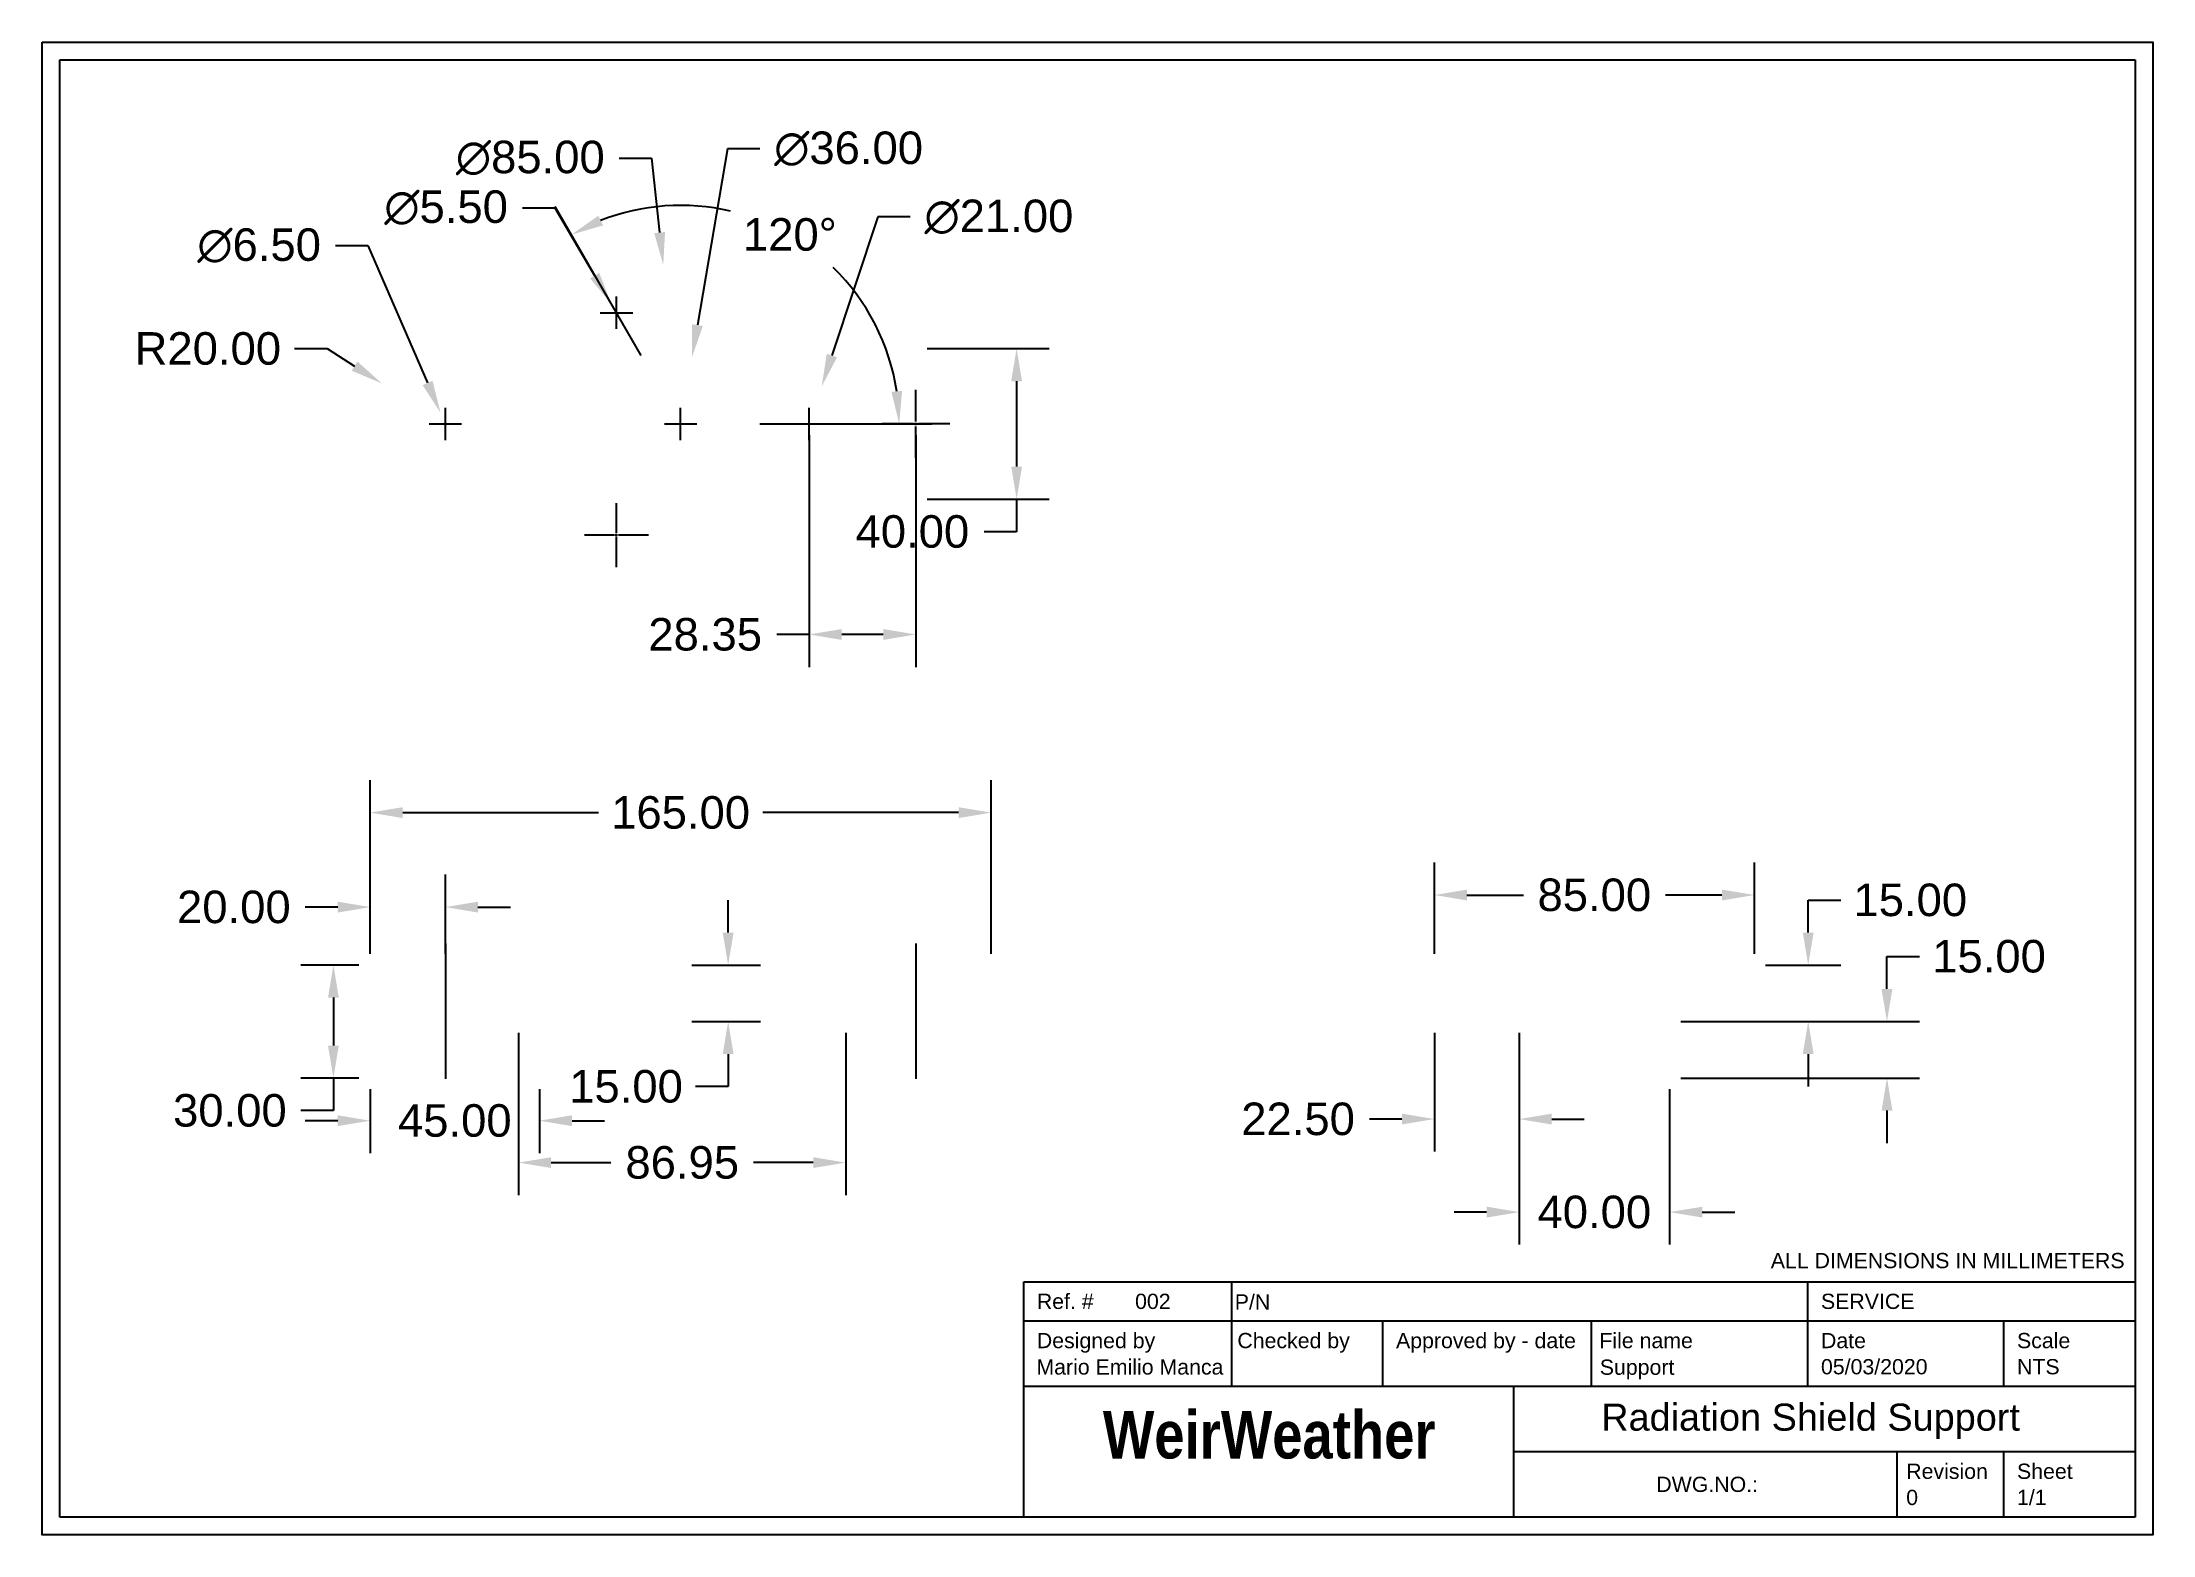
# Paper-space layout 'Layout1' of a CAD drawing. Header units: millimetres. Extents: x 0 to 11.7, y 0 to 8.3.
import ezdxf
from ezdxf.enums import TextEntityAlignment as Align

# ---------------------------------------------------------------- set-up
doc = ezdxf.new("R2010")
doc.units = ezdxf.units.MM
doc.header["$MEASUREMENT"] = 0
doc.linetypes.add('CENTER2', pattern=[1.125, 0.75, -0.125, 0.125, -0.125])
doc.layers.get('0').update_dxf_attribs({"true_color": 0xc2ced6})
doc.layers.add('Centrelines', color=7, linetype='Continuous', true_color=0xc2ced6)
doc.layers.add('Dimensions', color=7, linetype='Continuous', true_color=0xc2ced6)
doc.layers.add('Title Block', color=7, linetype='Continuous')
doc.styles.add('SPEARS', font='swisscbo.ttf')
doc.styles.get("Standard").update_dxf_attribs({"font": 'arial.ttf'})
doc.dimstyles.new('Copy of Standard', dxfattribs={"dimtxt": 0.18, "dimasz": 0.18, "dimexe": 0.18, "dimexo": 0.0625, "dimgap": 0.09, "dimtad": 0, "dimtih": 1, "dimtoh": 1, "dimzin": 0, "dimdsep": 46, "dimtxsty": 'Standard', "dimcen": 0.09, "dimadec": 0, "dimazin": 0, "dimtfac": 1, "dimtofl": 0, "dimtmove": 0, "dimatfit": 3, "dimfxl": 1, "dimtolj": 1, "dimtzin": 0, "dimarcsym": 0})

# ---------------------------------------------------------------- blocks, each defined once
blk = doc.blocks.new('*U11')
at = {"color": 0, "linetype": 'CENTER2', "transparency": 16777216}
blk.add_line((0, 0.4325), (0, -0.4325), dxfattribs=at)
blk = doc.blocks.new('*U12')
at = {"color": 0, "linetype": 'CENTER2', "transparency": 16777216}
blk.add_line((0, 0.4325), (0, -0.4325), dxfattribs=at)
blk = doc.blocks.new('*D13')
at = {"layer": 'Defpoints', "color": 0, "transparency": 16777216}
for p in [(1.816, 3.474), (1.816, 3.153), (2.232, 3.153)]:
    blk.add_point(p, dxfattribs=at)
at = {"layer": 'Dimensions', "color": 0, "lineweight": -2, "transparency": 16777216}
for p, q in [((1.816, 3.216), (1.816, 3.654)), ((2.232, 3.216), (2.232, 3.654)), ((1.636, 3.474), (1.456, 3.474)), ((2.412, 3.474), (2.592, 3.474))]:
    blk.add_line(p, q, dxfattribs=at)
at = {"layer": 'Dimensions', "color": 0, "transparency": 16777216}
for points in [[(1.636, 3.504), (1.636, 3.444), (1.816, 3.474)], [(2.412, 3.504), (2.412, 3.444), (2.232, 3.474)]]:
    blk.add_solid(points, dxfattribs=at)
at = {"layer": 'Dimensions', "color": 0, "transparency": 16777216, "insert": (1.061, 3.474), "char_height": 0.18, "attachment_point": 5}
blk.add_mtext('\\A1;20.00', dxfattribs=at)
blk = doc.blocks.new('*D14')
at = {"layer": 'Defpoints', "color": 0, "transparency": 16777216}
for p in [(5.253, 3.997), (1.816, 3.153), (5.253, 3.153)]:
    blk.add_point(p, dxfattribs=at)
at = {"layer": 'Dimensions', "color": 0, "lineweight": -2, "transparency": 16777216}
for p, q in [((1.816, 3.216), (1.816, 4.177)), ((5.253, 3.216), (5.253, 4.177)), ((1.996, 3.997), (3.08, 3.997)), ((5.073, 3.997), (3.989, 3.997))]:
    blk.add_line(p, q, dxfattribs=at)
at = {"layer": 'Dimensions', "color": 0, "transparency": 16777216}
for points in [[(1.996, 4.027), (1.996, 3.967), (1.816, 3.997)], [(5.073, 4.027), (5.073, 3.967), (5.253, 3.997)]]:
    blk.add_solid(points, dxfattribs=at)
at = {"layer": 'Dimensions', "color": 0, "transparency": 16777216, "insert": (3.534, 3.997), "char_height": 0.18, "attachment_point": 5}
blk.add_mtext('\\A1;165.00', dxfattribs=at)
blk = doc.blocks.new('*D15')
at = {"layer": 'Defpoints', "color": 0, "transparency": 16777216}
for p in [(1.816, 3.153), (1.612, 2.528), (1.816, 2.528)]:
    blk.add_point(p, dxfattribs=at)
at = {"layer": 'Dimensions', "color": 0, "lineweight": -2, "transparency": 16777216}
for p, q in [((1.753, 3.153), (1.432, 3.153)), ((1.612, 2.973), (1.612, 2.708)), ((1.753, 2.528), (1.432, 2.528)), ((1.612, 2.528), (1.612, 2.348)), ((1.612, 2.348), (1.432, 2.348))]:
    blk.add_line(p, q, dxfattribs=at)
at = {"layer": 'Dimensions', "color": 0, "transparency": 16777216}
for points in [[(1.582, 2.973), (1.642, 2.973), (1.612, 3.153)], [(1.582, 2.708), (1.642, 2.708), (1.612, 2.528)]]:
    blk.add_solid(points, dxfattribs=at)
at = {"layer": 'Dimensions', "color": 0, "transparency": 16777216, "insert": (1.039, 2.348), "char_height": 0.18, "attachment_point": 5}
blk.add_mtext('\\A1;30.00', dxfattribs=at)
blk = doc.blocks.new('*D16')
at = {"layer": 'Defpoints', "color": 0, "transparency": 16777216}
for p in [(2.637, 2.841), (4.448, 2.841), (4.448, 2.06)]:
    blk.add_point(p, dxfattribs=at)
at = {"layer": 'Dimensions', "color": 0, "lineweight": -2, "transparency": 16777216}
for p, q in [((2.637, 2.778), (2.637, 1.88)), ((4.448, 2.778), (4.448, 1.88)), ((2.817, 2.06), (3.148, 2.06)), ((4.268, 2.06), (3.937, 2.06))]:
    blk.add_line(p, q, dxfattribs=at)
at = {"layer": 'Dimensions', "color": 0, "transparency": 16777216}
for points in [[(2.817, 2.09), (2.817, 2.03), (2.637, 2.06)], [(4.268, 2.09), (4.268, 2.03), (4.448, 2.06)]]:
    blk.add_solid(points, dxfattribs=at)
at = {"layer": 'Dimensions', "color": 0, "transparency": 16777216, "insert": (3.543, 2.06), "char_height": 0.18, "attachment_point": 5}
blk.add_mtext('\\A1;86.95', dxfattribs=at)
blk = doc.blocks.new('*D17')
at = {"layer": 'Defpoints', "color": 0, "transparency": 16777216}
for p in [(1.816, 2.528), (2.753, 2.528), (2.753, 2.292)]:
    blk.add_point(p, dxfattribs=at)
at = {"layer": 'Dimensions', "color": 0, "lineweight": -2, "transparency": 16777216}
for p, q in [((1.816, 2.466), (1.816, 2.112)), ((2.753, 2.466), (2.753, 2.112)), ((1.636, 2.292), (1.456, 2.292)), ((2.933, 2.292), (3.113, 2.292))]:
    blk.add_line(p, q, dxfattribs=at)
at = {"layer": 'Dimensions', "color": 0, "transparency": 16777216}
for points in [[(1.636, 2.322), (1.636, 2.262), (1.816, 2.292)], [(2.933, 2.322), (2.933, 2.262), (2.753, 2.292)]]:
    blk.add_solid(points, dxfattribs=at)
at = {"layer": 'Dimensions', "color": 0, "transparency": 16777216, "insert": (2.284, 2.292), "char_height": 0.18, "attachment_point": 5}
blk.add_mtext('\\A1;45.00', dxfattribs=at)
blk = doc.blocks.new('*D18')
at = {"layer": 'Defpoints', "color": 0, "transparency": 16777216}
for p in [(3.534, 3.153), (3.534, 2.841), (3.797, 2.841)]:
    blk.add_point(p, dxfattribs=at)
at = {"layer": 'Dimensions', "color": 0, "lineweight": -2, "transparency": 16777216}
for p, q in [((3.797, 3.333), (3.797, 3.513)), ((3.597, 3.153), (3.977, 3.153)), ((3.597, 2.841), (3.977, 2.841)), ((3.797, 2.661), (3.797, 2.481)), ((3.797, 2.481), (3.617, 2.481))]:
    blk.add_line(p, q, dxfattribs=at)
at = {"layer": 'Dimensions', "color": 0, "transparency": 16777216}
for points in [[(3.767, 3.333), (3.827, 3.333), (3.797, 3.153)], [(3.767, 2.661), (3.827, 2.661), (3.797, 2.841)]]:
    blk.add_solid(points, dxfattribs=at)
at = {"layer": 'Dimensions', "color": 0, "transparency": 16777216, "insert": (3.232, 2.481), "char_height": 0.18, "attachment_point": 5}
blk.add_mtext('\\A1;15.00', dxfattribs=at)
blk = doc.blocks.new('*D19')
at = {"layer": 'Defpoints', "color": 0, "transparency": 16777216}
for p in [(3.438, 7.028), (3.631, 5.268)]:
    blk.add_point(p, dxfattribs=at)
at = {"layer": 'Dimensions', "color": 0, "lineweight": -2, "transparency": 16777216}
for p, q in [((3.193, 7.62), (3.373, 7.62)), ((3.373, 7.62), (3.418, 7.207)), ((3.534, 6.058), (3.534, 6.238)), ((3.444, 6.148), (3.624, 6.148))]:
    blk.add_line(p, q, dxfattribs=at)
at = {"layer": 'Dimensions', "color": 0, "transparency": 16777216}
blk.add_solid([(3.448, 7.211), (3.388, 7.204), (3.438, 7.028)], dxfattribs=at)
at = {"layer": 'Dimensions', "color": 0, "transparency": 16777216, "insert": (2.702, 7.62), "char_height": 0.18, "attachment_point": 5}
blk.add_mtext('\\A1;∅85.00', dxfattribs=at)
blk = doc.blocks.new('*D20')
at = {"layer": 'Defpoints', "color": 0, "transparency": 16777216}
for p in [(3.15, 6.814), (3.208, 6.715)]:
    blk.add_point(p, dxfattribs=at)
at = {"layer": 'Dimensions', "color": 0, "lineweight": -2, "transparency": 16777216}
for p, q in [((2.658, 7.345), (2.838, 7.345)), ((2.838, 7.345), (3.058, 6.969)), ((3.179, 6.674), (3.179, 6.854)), ((3.089, 6.764), (3.269, 6.764))]:
    blk.add_line(p, q, dxfattribs=at)
at = {"layer": 'Dimensions', "color": 0, "transparency": 16777216}
blk.add_solid([(3.084, 6.984), (3.033, 6.954), (3.15, 6.814)], dxfattribs=at)
at = {"layer": 'Dimensions', "color": 0, "transparency": 16777216, "insert": (2.236, 7.345), "char_height": 0.18, "attachment_point": 5}
blk.add_mtext('\\A1;∅5.50', dxfattribs=at)
blk = doc.blocks.new('*D21')
at = {"layer": 'Defpoints', "color": 0, "transparency": 16777216}
for p in [(2.205, 6.21), (2.259, 6.086)]:
    blk.add_point(p, dxfattribs=at)
at = {"layer": 'Dimensions', "color": 0, "lineweight": -2, "transparency": 16777216}
for p, q in [((1.623, 7.135), (1.803, 7.135)), ((1.803, 7.135), (2.133, 6.375)), ((2.232, 6.058), (2.232, 6.238)), ((2.142, 6.148), (2.322, 6.148))]:
    blk.add_line(p, q, dxfattribs=at)
at = {"layer": 'Dimensions', "color": 0, "transparency": 16777216}
blk.add_solid([(2.161, 6.387), (2.106, 6.363), (2.205, 6.21)], dxfattribs=at)
at = {"layer": 'Dimensions', "color": 0, "transparency": 16777216, "insert": (1.201, 7.135), "char_height": 0.18, "attachment_point": 5}
blk.add_mtext('\\A1;∅6.50', dxfattribs=at)
blk = doc.blocks.new('*D22')
at = {"layer": 'Defpoints', "color": 0, "transparency": 16777216}
for p in [(1.881, 6.372), (2.232, 6.148)]:
    blk.add_point(p, dxfattribs=at)
at = {"layer": 'Dimensions', "color": 0, "lineweight": -2, "transparency": 16777216}
for p, q in [((1.397, 6.565), (1.577, 6.565)), ((1.577, 6.565), (1.729, 6.468)), ((2.232, 6.058), (2.232, 6.238)), ((2.142, 6.148), (2.322, 6.148))]:
    blk.add_line(p, q, dxfattribs=at)
at = {"layer": 'Dimensions', "color": 0, "transparency": 16777216}
blk.add_solid([(1.745, 6.494), (1.713, 6.443), (1.881, 6.372)], dxfattribs=at)
at = {"layer": 'Dimensions', "color": 0, "transparency": 16777216, "insert": (0.917, 6.565), "char_height": 0.18, "attachment_point": 5}
blk.add_mtext('\\A1;R20.00', dxfattribs=at)
blk = doc.blocks.new('*D23')
at = {"layer": 'Defpoints', "color": 0, "transparency": 16777216}
for p in [(3.597, 6.518), (3.472, 5.779)]:
    blk.add_point(p, dxfattribs=at)
at = {"layer": 'Dimensions', "color": 0, "lineweight": -2, "transparency": 16777216}
for p, q in [((3.793, 7.671), (3.627, 6.695)), ((3.973, 7.671), (3.793, 7.671)), ((3.534, 6.058), (3.534, 6.238)), ((3.444, 6.148), (3.624, 6.148))]:
    blk.add_line(p, q, dxfattribs=at)
at = {"layer": 'Dimensions', "color": 0, "transparency": 16777216}
blk.add_solid([(3.598, 6.7), (3.657, 6.69), (3.597, 6.518)], dxfattribs=at)
at = {"layer": 'Dimensions', "color": 0, "transparency": 16777216, "insert": (4.464, 7.671), "char_height": 0.18, "attachment_point": 5}
blk.add_mtext('\\A1;∅36.00', dxfattribs=at)
blk = doc.blocks.new('*D24')
at = {"layer": 'Defpoints', "color": 0, "transparency": 16777216}
for p in [(4.315, 6.356), (4.177, 5.941)]:
    blk.add_point(p, dxfattribs=at)
at = {"layer": 'Dimensions', "color": 0, "lineweight": -2, "transparency": 16777216}
for p, q in [((4.625, 7.294), (4.371, 6.527)), ((4.805, 7.294), (4.625, 7.294)), ((4.246, 6.058), (4.246, 6.238)), ((4.156, 6.148), (4.336, 6.148))]:
    blk.add_line(p, q, dxfattribs=at)
at = {"layer": 'Dimensions', "color": 0, "transparency": 16777216}
blk.add_solid([(4.343, 6.536), (4.4, 6.517), (4.315, 6.356)], dxfattribs=at)
at = {"layer": 'Dimensions', "color": 0, "transparency": 16777216, "insert": (5.296, 7.294), "char_height": 0.18, "attachment_point": 5}
blk.add_mtext('\\A1;∅21.00', dxfattribs=at)
blk = doc.blocks.new('*D25')
at = {"layer": 'Defpoints', "color": 0, "transparency": 16777216}
for p in [(4.836, 6.565), (4.836, 5.732), (5.394, 5.732)]:
    blk.add_point(p, dxfattribs=at)
at = {"layer": 'Dimensions', "color": 0, "lineweight": -2, "transparency": 16777216}
for p, q in [((4.899, 6.565), (5.574, 6.565)), ((5.394, 6.385), (5.394, 5.912)), ((4.899, 5.732), (5.574, 5.732)), ((5.394, 5.732), (5.394, 5.552)), ((5.394, 5.552), (5.214, 5.552))]:
    blk.add_line(p, q, dxfattribs=at)
at = {"layer": 'Dimensions', "color": 0, "transparency": 16777216}
for points in [[(5.364, 6.385), (5.424, 6.385), (5.394, 6.565)], [(5.364, 5.912), (5.424, 5.912), (5.394, 5.732)]]:
    blk.add_solid(points, dxfattribs=at)
at = {"layer": 'Dimensions', "color": 0, "transparency": 16777216, "insert": (4.817, 5.552), "char_height": 0.18, "attachment_point": 5}
blk.add_mtext('\\A1;40.00', dxfattribs=at)
blk = doc.blocks.new('*U26')
at = {"layer": 'Centrelines', "color": 0, "linetype": 'CENTER2', "transparency": 16777216}
for p, q in [((0, 0.014), (0, 0.188)), ((-0.188, 0), (-0.014, 0)), ((0.014, 0), (0.188, 0)), ((0, -0.188), (0, -0.014))]:
    blk.add_line(p, q, dxfattribs=at)
at = {"layer": 'Centrelines', "color": 0, "linetype": 'Continuous', "transparency": 16777216}
for p, q in [((-0.007, 0), (0.007, 0)), ((0, -0.007), (0, 0.007))]:
    blk.add_line(p, q, dxfattribs=at)
blk = doc.blocks.new('*U27')
at = {"layer": 'Centrelines', "color": 0, "linetype": 'CENTER2', "transparency": 16777216}
for p, q in [((0, 0.011), (0, 0.177)), ((-0.177, 0), (-0.011, 0)), ((0.011, 0), (0.177, 0)), ((0, -0.177), (0, -0.011))]:
    blk.add_line(p, q, dxfattribs=at)
at = {"layer": 'Centrelines', "color": 0, "linetype": 'Continuous', "transparency": 16777216}
for p, q in [((-0.006, 0), (0.006, 0)), ((0, -0.006), (0, 0.006))]:
    blk.add_line(p, q, dxfattribs=at)
blk = doc.blocks.new('*D28')
at = {"layer": 'Defpoints', "color": 0, "transparency": 16777216}
for p in [(4.246, 6.148), (4.836, 6.148), (4.246, 4.983)]:
    blk.add_point(p, dxfattribs=at)
at = {"layer": 'Dimensions', "color": 0, "lineweight": -2, "transparency": 16777216}
for p, q in [((4.246, 6.086), (4.246, 4.803)), ((4.836, 6.086), (4.836, 4.803)), ((4.246, 4.983), (4.066, 4.983)), ((4.656, 4.983), (4.426, 4.983))]:
    blk.add_line(p, q, dxfattribs=at)
at = {"layer": 'Dimensions', "color": 0, "transparency": 16777216}
for points in [[(4.426, 5.013), (4.426, 4.953), (4.246, 4.983)], [(4.656, 5.013), (4.656, 4.953), (4.836, 4.983)]]:
    blk.add_solid(points, dxfattribs=at)
at = {"layer": 'Dimensions', "color": 0, "transparency": 16777216, "insert": (3.67, 4.983), "char_height": 0.18, "attachment_point": 5}
blk.add_mtext('\\A1;28.35', dxfattribs=at)
blk = doc.blocks.new('*D29')
at = {"layer": 'Defpoints', "color": 0, "transparency": 16777216}
for p in [(4.461, 6.926), (3.347, 6.473), (3.534, 6.148), (3.909, 6.148)]:
    blk.add_point(p, dxfattribs=at)
at = {"layer": 'Dimensions', "color": 0, "lineweight": -2, "transparency": 16777216}
for p, q in [((3.316, 6.527), (2.84, 7.352)), ((3.972, 6.149), (4.924, 6.149))]:
    blk.add_line(p, q, dxfattribs=at)
for start, end in [(76.787, 111.4661), (8.5678, 45.7082)]:
    blk.add_arc((3.534, 6.148), 1.21, start, end, dxfattribs=at)
at = {"layer": 'Dimensions', "color": 0, "transparency": 16777216}
for points in [[(3.105, 7.247), (3.079, 7.301), (2.93, 7.196)], [(4.76, 6.331), (4.701, 6.326), (4.744, 6.149)]]:
    blk.add_solid(points, dxfattribs=at)
at = {"layer": 'Dimensions', "color": 0, "transparency": 16777216, "insert": (4.139, 7.196), "char_height": 0.18, "attachment_point": 5}
blk.add_mtext('\\A1;120°', dxfattribs=at)
blk = doc.blocks.new('*D30')
at = {"layer": 'Defpoints', "color": 0, "transparency": 16777216}
for p in [(7.707, 2.841), (8.176, 2.841), (7.707, 2.301)]:
    blk.add_point(p, dxfattribs=at)
at = {"layer": 'Dimensions', "color": 0, "lineweight": -2, "transparency": 16777216}
for p, q in [((7.707, 2.778), (7.707, 2.121)), ((8.176, 2.778), (8.176, 2.121)), ((7.527, 2.301), (7.347, 2.301)), ((8.356, 2.301), (8.536, 2.301))]:
    blk.add_line(p, q, dxfattribs=at)
at = {"layer": 'Dimensions', "color": 0, "transparency": 16777216}
for points in [[(7.527, 2.331), (7.527, 2.271), (7.707, 2.301)], [(8.356, 2.331), (8.356, 2.271), (8.176, 2.301)]]:
    blk.add_solid(points, dxfattribs=at)
at = {"layer": 'Dimensions', "color": 0, "transparency": 16777216, "insert": (6.952, 2.301), "char_height": 0.18, "attachment_point": 5}
blk.add_mtext('\\A1;22.50', dxfattribs=at)
blk = doc.blocks.new('*D31')
at = {"layer": 'Defpoints', "color": 0, "transparency": 16777216}
for p in [(8.176, 2.528), (9.009, 2.528), (8.176, 1.786)]:
    blk.add_point(p, dxfattribs=at)
at = {"layer": 'Dimensions', "color": 0, "lineweight": -2, "transparency": 16777216}
for p, q in [((8.176, 2.466), (8.176, 1.606)), ((9.009, 2.466), (9.009, 1.606)), ((7.996, 1.786), (7.816, 1.786)), ((9.189, 1.786), (9.369, 1.786))]:
    blk.add_line(p, q, dxfattribs=at)
at = {"layer": 'Dimensions', "color": 0, "transparency": 16777216}
for points in [[(7.996, 1.816), (7.996, 1.756), (8.176, 1.786)], [(9.189, 1.816), (9.189, 1.756), (9.009, 1.786)]]:
    blk.add_solid(points, dxfattribs=at)
at = {"layer": 'Dimensions', "color": 0, "transparency": 16777216, "insert": (8.592, 1.786), "char_height": 0.18, "attachment_point": 5}
blk.add_mtext('\\A1;40.00', dxfattribs=at)
blk = doc.blocks.new('*D32')
at = {"layer": 'Defpoints', "color": 0, "transparency": 16777216}
for p in [(9.478, 3.541), (7.707, 3.153), (9.478, 3.153)]:
    blk.add_point(p, dxfattribs=at)
at = {"layer": 'Dimensions', "color": 0, "lineweight": -2, "transparency": 16777216}
for p, q in [((7.707, 3.216), (7.707, 3.721)), ((9.478, 3.216), (9.478, 3.721)), ((7.887, 3.541), (8.199, 3.541)), ((9.298, 3.541), (8.986, 3.541))]:
    blk.add_line(p, q, dxfattribs=at)
at = {"layer": 'Dimensions', "color": 0, "transparency": 16777216}
for points in [[(7.887, 3.571), (7.887, 3.511), (7.707, 3.541)], [(9.298, 3.571), (9.298, 3.511), (9.478, 3.541)]]:
    blk.add_solid(points, dxfattribs=at)
at = {"layer": 'Dimensions', "color": 0, "transparency": 16777216, "insert": (8.592, 3.541), "char_height": 0.18, "attachment_point": 5}
blk.add_mtext('\\A1;85.00', dxfattribs=at)
blk = doc.blocks.new('*D33')
at = {"layer": 'Defpoints', "color": 0, "transparency": 16777216}
for p in [(9.009, 2.841), (10.212, 2.841), (9.009, 2.528)]:
    blk.add_point(p, dxfattribs=at)
at = {"layer": 'Dimensions', "color": 0, "lineweight": -2, "transparency": 16777216}
for p, q in [((10.212, 3.021), (10.212, 3.201)), ((10.212, 3.201), (10.392, 3.201)), ((9.071, 2.841), (10.392, 2.841)), ((9.071, 2.528), (10.392, 2.528)), ((10.212, 2.348), (10.212, 2.168))]:
    blk.add_line(p, q, dxfattribs=at)
at = {"layer": 'Dimensions', "color": 0, "transparency": 16777216}
for points in [[(10.182, 3.021), (10.242, 3.021), (10.212, 2.841)], [(10.182, 2.348), (10.242, 2.348), (10.212, 2.528)]]:
    blk.add_solid(points, dxfattribs=at)
at = {"layer": 'Dimensions', "color": 0, "transparency": 16777216, "insert": (10.777, 3.201), "char_height": 0.18, "attachment_point": 5}
blk.add_mtext('\\A1;15.00', dxfattribs=at)
blk = doc.blocks.new('*D34')
at = {"layer": 'Defpoints', "color": 0, "transparency": 16777216}
for p in [(9.478, 3.153), (9.776, 3.153), (9.478, 2.841)]:
    blk.add_point(p, dxfattribs=at)
at = {"layer": 'Dimensions', "color": 0, "lineweight": -2, "transparency": 16777216}
for p, q in [((9.776, 3.333), (9.776, 3.513)), ((9.776, 3.513), (9.956, 3.513)), ((9.54, 3.153), (9.956, 3.153)), ((9.54, 2.841), (9.956, 2.841)), ((9.776, 2.661), (9.776, 2.481))]:
    blk.add_line(p, q, dxfattribs=at)
at = {"layer": 'Dimensions', "color": 0, "transparency": 16777216}
for points in [[(9.746, 3.333), (9.806, 3.333), (9.776, 3.153)], [(9.746, 2.661), (9.806, 2.661), (9.776, 2.841)]]:
    blk.add_solid(points, dxfattribs=at)
at = {"layer": 'Dimensions', "color": 0, "transparency": 16777216, "insert": (10.341, 3.513), "char_height": 0.18, "attachment_point": 5}
blk.add_mtext('\\A1;15.00', dxfattribs=at)

psp = doc.layouts.get("Layout1")

# ---------------------------------------------------------------- linework, layer by layer
at = {"layer": 'Title Block'}
for p, q in [((0.09843, 8.16268), (11.58506, 8.16268)), ((0.09843, 0.09844), (0.09843, 8.16268)), ((11.58506, 8.16268), (11.58506, 0.09844)), ((5.43356, 1.40065), (11.58288, 1.40065)), ((5.43356, 1.18361), (5.43356, 1.40065)), ((6.58591, 1.18361), (6.58591, 1.40065)), ((9.77426, 1.18361), (9.77426, 1.40065)), ((5.43356, 1.18361), (11.58288, 1.18361)), ((5.43356, 0.09844), (5.43356, 1.18361)), ((6.58591, 0.82189), (6.58591, 1.18361)), ((7.42189, 0.82189), (7.42189, 1.18361)), ((8.57587, 0.82189), (8.57587, 1.18361)), ((9.77426, 0.82189), (9.77426, 1.18361)), ((10.85943, 0.82189), (10.85943, 1.18361)), ((5.43356, 0.82189), (11.58288, 0.82189)), ((8.1465, 0.09844), (8.1465, 0.82189)), ((8.1465, 0.46016), (11.58288, 0.46016)), ((10.26781, 0.09844), (10.26781, 0.46016)), ((10.85943, 0.09844), (10.85943, 0.46016)), ((11.58506, 0.09844), (0.09843, 0.09844))]:
    psp.add_line(p, q, dxfattribs=at)
psp.add_lwpolyline([(0.00008, 8.26103), (11.6834, 8.26103), (11.6834, 0.00009), (0.00008, 0.00009)], close=True, dxfattribs=at)

# ---------------------------------------------------------------- block references
at = {"linetype": 'CENTER2'}
for name, p in [('*U11', (2.23229, 2.84055)), ('*U12', (4.83646, 2.84055))]:
    psp.add_blockref(name, p, dxfattribs=at)
at = {"layer": 'Centrelines', "linetype": 'CENTER2', "extrusion": (0, 2.96652e-13, -1)}
for name, p in [('*U26', (-4.83646, 6.14826)), ('*U27', (-3.17865, 5.53212))]:
    psp.add_blockref(name, p, dxfattribs=at)

# ---------------------------------------------------------------- texts
at = {"layer": 'Title Block', "color": 23}
for s, height, p in [('ALL DIMENSIONS IN MILLIMETERS', 0.0844024, (9.56863, 1.51776)), ('Ref. #       002', 0.0844024, (5.50591, 1.29213)), ('P/N ', 0.084402, (6.60157, 1.28873)), ('SERVICE', 0.084402, (9.8466, 1.29213)), ('Designed by', 0.0844024, (5.50591, 1.07509)), ('Checked by', 0.084402, (6.61587, 1.07509)), ('Approved by - date', 0.0844024, (7.49423, 1.07509)), ('File name', 0.084402, (8.61995, 1.07509)), ('Date', 0.084402, (9.8466, 1.07509)), ('Scale', 0.084402, (10.93177, 1.07509)), ('Mario Emilio Manca', 0.0844024, (5.50363, 0.9291)), ('Support', 0.084402, (8.62223, 0.92778)), ('Radiation Shield Support', 0.15, (8.63013, 0.65121)), ('Revision', 0.084402, (10.31847, 0.35165)), ('Sheet', 0.084402, (10.93177, 0.35165))]:
    psp.add_text(s, height=height, dxfattribs=at).set_placement(p, align=Align.MIDDLE_LEFT)
at = {"layer": 'Title Block', "color": 23, "style": 'SPEARS'}
psp.add_text('WeirWeather', height=0.2630723, dxfattribs=at).set_placement((6.7925, 0.55382), align=Align.MIDDLE_CENTER)
at = {"layer": 'Title Block', "color": 23, "flags": 8}
for tag, text, height, p in [('05/03/2020', '00/00/00', 0.084402, (9.8466, 0.9304)), ('NTS', '1:1', 0.084402, (10.93177, 0.9304)), ('0', '0', 0.0844, (10.31847, 0.20696)), ('1/1', '1/1', 0.084402, (10.93177, 0.20696))]:
    psp.add_attdef(tag, text=text, height=height, dxfattribs=at).set_placement(p, align=Align.MIDDLE_LEFT)
psp.add_attdef('DWG.NO.:', text='X', height=0.0844, dxfattribs=at).set_placement((9.21665, 0.2793), align=Align.MIDDLE_CENTER)

# ---------------------------------------------------------------- dimensions: what is measured, and where the dimension line sits
at = {"layer": 'Dimensions'}
for p1, p2, picture, middle in [((3.63085, 5.26811), (3.4379, 7.0284), '*D19', (2.70175, 7.61989)), ((3.47162, 5.77855), (3.59714, 6.51797), '*D23', (4.4641, 7.67051)), ((3.20766, 6.715), (3.14963, 6.8138), '*D20', (2.23617, 7.34509)), ((4.17714, 5.94058), (4.31453, 6.35594), '*D24', (5.2963, 7.29447)), ((2.25931, 6.08617), (2.20528, 6.21034), '*D21', (1.20134, 7.13537))]:
    dim = psp.add_diameter_dim_2p(p1=p1, p2=p2, dimstyle='Copy of Standard', override={"dimlfac": -48}, dxfattribs=at)
    dim.commit()
    dim.dimension.update_dxf_attribs({"geometry": picture, "text_midpoint": middle, "dimtype": 163})
dim = psp.add_angular_dim_3p(base=(4.46069, 6.92615), center=(3.53438, 6.14826), p1=(3.90938, 6.14848), p2=(3.34688, 6.47302), dimstyle='Copy of Standard', dxfattribs=at)
dim.commit()
dim.dimension.update_dxf_attribs({"geometry": '*D29', "text_midpoint": (4.13887, 7.19599)})
dim = psp.add_radius_dim(center=(2.23229, 6.14826), mpoint=(1.88069, 6.37184), dimstyle='Copy of Standard', override={"dimlfac": -48}, dxfattribs=at)
dim.commit()
dim.dimension.update_dxf_attribs({"geometry": '*D22', "text_midpoint": (0.91738, 6.56501), "dimtype": 164})
for base, p1, p2, picture, middle in [((5.39395, 5.73159), (4.83646, 6.56492), (4.83646, 5.73159), '*D25', (4.81693, 5.55159)), ((9.77643, 3.15305), (9.47764, 2.84055), (9.47764, 3.15305), '*D34', (10.34136, 3.51305)), ((3.79731, 2.84055), (3.53438, 3.15305), (3.53438, 2.84055), '*D18', (3.23239, 2.48055)), ((10.21179, 2.84055), (9.00889, 2.52805), (9.00889, 2.84055), '*D33', (10.77672, 3.20055)), ((1.61242, 2.52805), (1.81563, 3.15305), (1.81563, 2.52805), '*D15', (1.03909, 2.34805))]:
    dim = psp.add_linear_dim(base=base, p1=p1, p2=p2, angle=90, dimstyle='Copy of Standard', override={"dimlfac": -48}, dxfattribs=at)
    dim.commit()
    dim.dimension.update_dxf_attribs({"geometry": picture, "text_midpoint": middle})
for base, p1, p2, picture, middle in [((4.24584, 4.98291), (4.83646, 6.14826), (4.24584, 6.14826), '*D28', (3.66992, 4.98291)), ((5.25313, 3.99705), (1.81563, 3.15305), (5.25313, 3.15305), '*D14', (3.53438, 3.99705)), ((1.81563, 3.47385), (2.23229, 3.15305), (1.81563, 3.15305), '*D13', (1.06069, 3.47385)), ((9.47764, 3.54051), (7.70681, 3.15305), (9.47764, 3.15305), '*D32', (8.59223, 3.54051)), ((4.44827, 2.05971), (2.63679, 2.84055), (4.44827, 2.84055), '*D16', (3.54253, 2.05971)), ((7.70681, 2.30079), (8.17556, 2.84055), (7.70681, 2.84055), '*D30', (6.95188, 2.30079)), ((2.75313, 2.29237), (1.81563, 2.52805), (2.75313, 2.52805), '*D17', (2.28438, 2.29237)), ((8.17556, 1.7862), (9.00889, 2.52805), (8.17556, 2.52805), '*D31', (8.59223, 1.7862))]:
    dim = psp.add_linear_dim(base=base, p1=p1, p2=p2, dimstyle='Copy of Standard', override={"dimlfac": -48}, dxfattribs=at)
    dim.commit()
    dim.dimension.update_dxf_attribs({"geometry": picture, "text_midpoint": middle})

doc.saveas('drawing.dxf')
